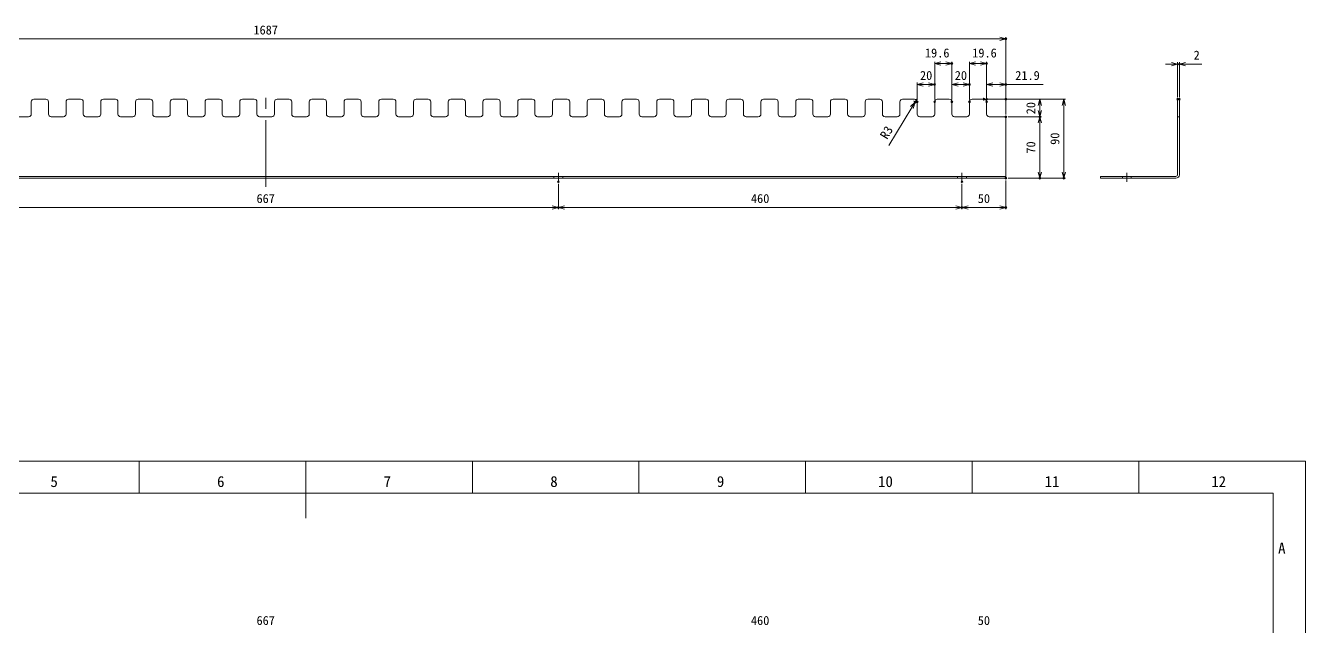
# Model space of a CAD drawing. Units: millimetres at full size. Extents: x -34906 to 7411, y -8440 to 3030.
# Drawn here: x -12166 to -10707, y -6088 to -5403 of the extents above; entities that cross this region are included whole.
import ezdxf
from ezdxf.enums import TextEntityAlignment as Align

# ---------------------------------------------------------------- set-up
doc = ezdxf.new("R2010")
doc.units = ezdxf.units.MM
doc.header["$LTSCALE"] = 4
doc.header["$PDMODE"] = 32
doc.header["$PDSIZE"] = 2
doc.linetypes.add('USER1', pattern=[28.575, 19.05, -3.175, 3.175, -3.175])
doc.linetypes.add('USER4', pattern=[4.7625, 3.175, -1.5875])
for name, color, linetype, lineweight in [('0-1_Defpoints', 7, 'Continuous', 18), ('0-2_01_外形線', 7, 'Continuous', 18), ('0-3_04_中心線', 7, 'USER1', 9), ('0-5_07_寸法線', 7, 'Continuous', 9), ('0-7_99_図枠', 7, 'Continuous', 18), ('0-A_03_かくれ線', 6, 'USER4', 18)]:
    doc.layers.add(name, color=color, linetype=linetype, lineweight=lineweight)
doc.styles.add('ＭＳ ゴシック', font='')
doc.styles.get('ＭＳ ゴシック').set_extended_font_data('MS Gothic')

msp = doc.modelspace()

# ---------------------------------------------------------------- linework, layer by layer
at = {"layer": '0-1_Defpoints'}
msp.add_lwpolyline([(-12985.993, -7510.374), (-10707.409, -7510.374), (-10707.409, -5899.254), (-12985.993, -5899.254)], close=True, dxfattribs=at)
at = {"layer": '0-2_01_外形線'}
for p, q in [((-12159.524, -5489.931), (-12159.524, -5503.931)), ((-12142.924, -5486.931), (-12156.524, -5486.931)), ((-12139.924, -5503.931), (-12139.924, -5489.931)), ((-12119.924, -5489.931), (-12119.924, -5503.931)), ((-12103.324, -5486.931), (-12116.924, -5486.931)), ((-12100.324, -5503.931), (-12100.324, -5489.931)), ((-12080.324, -5489.931), (-12080.324, -5503.931)), ((-12063.724, -5486.931), (-12077.324, -5486.931)), ((-12060.724, -5503.931), (-12060.724, -5489.931)), ((-12040.724, -5489.931), (-12040.724, -5503.931)), ((-12024.124, -5486.931), (-12037.724, -5486.931)), ((-12021.124, -5503.931), (-12021.124, -5489.931)), ((-12001.124, -5489.931), (-12001.124, -5503.931)), ((-11984.524, -5486.931), (-11998.124, -5486.931)), ((-11981.524, -5503.931), (-11981.524, -5489.931)), ((-11961.524, -5489.931), (-11961.524, -5503.931)), ((-11944.924, -5486.931), (-11958.524, -5486.931)), ((-11941.924, -5503.931), (-11941.924, -5489.931)), ((-11921.924, -5489.931), (-11921.924, -5503.931)), ((-11905.324, -5486.931), (-11918.924, -5486.931)), ((-11902.324, -5503.931), (-11902.324, -5489.931)), ((-11882.324, -5489.931), (-11882.324, -5503.931)), ((-11865.724, -5486.931), (-11879.324, -5486.931)), ((-11862.724, -5503.931), (-11862.724, -5489.931)), ((-11842.724, -5489.931), (-11842.724, -5503.931)), ((-11826.124, -5486.931), (-11839.724, -5486.931)), ((-11823.124, -5503.931), (-11823.124, -5489.931)), ((-11803.124, -5489.931), (-11803.124, -5503.931)), ((-11786.524, -5486.931), (-11800.124, -5486.931)), ((-11783.524, -5503.931), (-11783.524, -5489.931)), ((-11763.524, -5489.931), (-11763.524, -5503.931)), ((-11746.924, -5486.931), (-11760.524, -5486.931)), ((-11743.924, -5503.931), (-11743.924, -5489.931)), ((-11723.924, -5489.931), (-11723.924, -5503.931)), ((-11707.324, -5486.931), (-11720.924, -5486.931)), ((-11704.324, -5503.931), (-11704.324, -5489.931)), ((-11684.324, -5489.931), (-11684.324, -5503.931)), ((-11667.724, -5486.931), (-11681.324, -5486.931)), ((-11664.724, -5503.931), (-11664.724, -5489.931)), ((-11644.724, -5489.931), (-11644.724, -5503.931)), ((-11628.124, -5486.931), (-11641.724, -5486.931)), ((-11625.124, -5503.931), (-11625.124, -5489.931)), ((-11605.124, -5489.931), (-11605.124, -5503.931)), ((-11588.524, -5486.931), (-11602.124, -5486.931)), ((-11585.524, -5503.931), (-11585.524, -5489.931)), ((-11565.524, -5489.931), (-11565.524, -5503.931)), ((-11548.924, -5486.931), (-11562.524, -5486.931)), ((-11545.924, -5503.931), (-11545.924, -5489.931)), ((-11525.924, -5489.931), (-11525.924, -5503.931)), ((-11509.324, -5486.931), (-11522.924, -5486.931)), ((-11506.324, -5503.931), (-11506.324, -5489.931)), ((-11486.324, -5489.931), (-11486.324, -5503.931)), ((-11469.724, -5486.931), (-11483.324, -5486.931)), ((-11466.724, -5503.931), (-11466.724, -5489.931)), ((-11446.724, -5489.931), (-11446.724, -5503.931)), ((-11430.124, -5486.931), (-11443.724, -5486.931)), ((-11427.124, -5503.931), (-11427.124, -5489.931)), ((-11407.124, -5489.931), (-11407.124, -5503.931)), ((-11390.524, -5486.931), (-11404.124, -5486.931)), ((-11387.524, -5503.931), (-11387.524, -5489.931)), ((-11367.524, -5489.931), (-11367.524, -5503.931)), ((-11350.924, -5486.931), (-11364.524, -5486.931)), ((-11347.924, -5503.931), (-11347.924, -5489.931)), ((-11327.924, -5489.931), (-11327.924, -5503.931)), ((-11311.324, -5486.931), (-11324.924, -5486.931)), ((-11308.324, -5503.931), (-11308.324, -5489.931)), ((-11288.324, -5489.931), (-11288.324, -5503.931)), ((-11271.724, -5486.931), (-11285.324, -5486.931)), ((-11268.724, -5503.931), (-11268.724, -5489.931)), ((-11248.724, -5489.931), (-11248.724, -5503.931)), ((-11232.124, -5486.931), (-11245.724, -5486.931)), ((-11229.124, -5503.931), (-11229.124, -5489.931)), ((-11209.124, -5489.931), (-11209.124, -5503.931)), ((-11192.524, -5486.931), (-11206.124, -5486.931)), ((-11189.524, -5503.931), (-11189.524, -5489.931)), ((-11169.524, -5489.931), (-11169.524, -5503.931)), ((-11152.924, -5486.931), (-11166.524, -5486.931)), ((-11149.924, -5503.931), (-11149.924, -5489.931)), ((-11129.924, -5489.931), (-11129.924, -5503.931)), ((-11113.324, -5486.931), (-11126.924, -5486.931)), ((-11110.324, -5503.931), (-11110.324, -5489.931)), ((-11090.324, -5489.931), (-11090.324, -5503.931)), ((-11073.724, -5486.931), (-11087.324, -5486.931)), ((-11070.724, -5503.931), (-11070.724, -5489.931)), ((-12162.524, -5506.931), (-12176.524, -5506.931)), ((-12122.924, -5506.931), (-12136.924, -5506.931)), ((-12083.324, -5506.931), (-12097.324, -5506.931)), ((-12043.724, -5506.931), (-12057.724, -5506.931)), ((-12004.124, -5506.931), (-12018.124, -5506.931)), ((-11964.524, -5506.931), (-11978.524, -5506.931)), ((-11924.924, -5506.931), (-11938.924, -5506.931)), ((-11885.324, -5506.931), (-11899.324, -5506.931)), ((-11845.724, -5506.931), (-11859.724, -5506.931)), ((-11806.124, -5506.931), (-11820.124, -5506.931)), ((-11766.524, -5506.931), (-11780.524, -5506.931)), ((-11726.924, -5506.931), (-11740.924, -5506.931)), ((-11687.324, -5506.931), (-11701.324, -5506.931)), ((-11647.724, -5506.931), (-11661.724, -5506.931)), ((-11608.124, -5506.931), (-11622.124, -5506.931)), ((-11568.524, -5506.931), (-11582.524, -5506.931)), ((-11528.924, -5506.931), (-11542.924, -5506.931)), ((-11489.324, -5506.931), (-11503.324, -5506.931)), ((-11449.724, -5506.931), (-11463.724, -5506.931)), ((-11410.124, -5506.931), (-11424.124, -5506.931)), ((-11370.524, -5506.931), (-11384.524, -5506.931)), ((-11330.924, -5506.931), (-11344.924, -5506.931)), ((-11291.324, -5506.931), (-11305.324, -5506.931)), ((-11251.724, -5506.931), (-11265.724, -5506.931)), ((-11212.124, -5506.931), (-11226.124, -5506.931)), ((-11172.524, -5506.931), (-11186.524, -5506.931)), ((-11132.924, -5506.931), (-11146.924, -5506.931)), ((-11093.324, -5506.931), (-11107.324, -5506.931)), ((-11048.924, -5506.931), (-11067.724, -5506.931)), ((-11048.824, -5574.931), (-12735.824, -5574.931)), ((-10941.043, -5576.931), (-10855.043, -5576.931))]:
    msp.add_line(p, q, dxfattribs=at)
for points in [[(-10851.043, -5572.931), (-10851.043, -5486.931), (-10853.043, -5486.931), (-10853.043, -5572.931)], [(-12735.824, -5506.931), (-12735.824, -5576.931), (-11048.824, -5576.931), (-11048.824, -5506.931)], [(-10855.043, -5574.931), (-10941.043, -5574.931), (-10941.043, -5576.931)]]:
    msp.add_lwpolyline(points, dxfattribs=at)
for centre, radius, start, end in [((-12156.524, -5489.931), 3, 90, 180), ((-12142.924, -5489.931), 3, 0, 90), ((-12116.924, -5489.931), 3, 90, 180), ((-12103.324, -5489.931), 3, 0, 90), ((-12077.324, -5489.931), 3, 90, 180), ((-12063.724, -5489.931), 3, 0, 90), ((-12037.724, -5489.931), 3, 90, 180), ((-12024.124, -5489.931), 3, 0, 90), ((-11998.124, -5489.931), 3, 90, 180), ((-11984.524, -5489.931), 3, 0, 90), ((-11958.524, -5489.931), 3, 90, 180), ((-11944.924, -5489.931), 3, 0, 90), ((-11918.924, -5489.931), 3, 90, 180), ((-11905.324, -5489.931), 3, 0, 90), ((-11879.324, -5489.931), 3, 90, 180), ((-11865.724, -5489.931), 3, 0, 90), ((-11839.724, -5489.931), 3, 90, 180), ((-11826.124, -5489.931), 3, 0, 90), ((-11800.124, -5489.931), 3, 90, 180), ((-11786.524, -5489.931), 3, 0, 90), ((-11760.524, -5489.931), 3, 90, 180), ((-11746.924, -5489.931), 3, 0, 90), ((-11720.924, -5489.931), 3, 90, 180), ((-11707.324, -5489.931), 3, 0, 90), ((-11681.324, -5489.931), 3, 90, 180), ((-11667.724, -5489.931), 3, 0, 90), ((-11641.724, -5489.931), 3, 90, 180), ((-11628.124, -5489.931), 3, 0, 90), ((-11602.124, -5489.931), 3, 90, 180), ((-11588.524, -5489.931), 3, 0, 90), ((-11562.524, -5489.931), 3, 90, 180), ((-11548.924, -5489.931), 3, 0, 90), ((-11522.924, -5489.931), 3, 90, 180), ((-11509.324, -5489.931), 3, 0, 90), ((-11483.324, -5489.931), 3, 90, 180), ((-11469.724, -5489.931), 3, 0, 90), ((-11443.724, -5489.931), 3, 90, 180), ((-11430.124, -5489.931), 3, 0, 90), ((-11404.124, -5489.931), 3, 90, 180), ((-11390.524, -5489.931), 3, 0, 90), ((-11364.524, -5489.931), 3, 90, 180), ((-11350.924, -5489.931), 3, 0, 90), ((-11324.924, -5489.931), 3, 90, 180), ((-11311.324, -5489.931), 3, 0, 90), ((-11285.324, -5489.931), 3, 90, 180), ((-11271.724, -5489.931), 3, 0, 90), ((-11245.724, -5489.931), 3, 90, 180), ((-11232.124, -5489.931), 3, 360, 90), ((-11206.124, -5489.931), 3, 90, 180), ((-11192.524, -5489.931), 3, 0, 90), ((-11166.524, -5489.931), 3, 90, 180), ((-11152.924, -5489.931), 3, 0, 90), ((-11126.924, -5489.931), 3, 90, 180), ((-11113.324, -5489.931), 3, 0, 90), ((-11087.324, -5489.931), 3, 90, 180), ((-11073.724, -5489.931), 3, 0, 90), ((-12162.524, -5503.931), 3, 270, 0), ((-12136.924, -5503.931), 3, 180, 270), ((-12122.924, -5503.931), 3, 270, 0), ((-12097.324, -5503.931), 3, 180, 270), ((-12083.324, -5503.931), 3, 270, 0), ((-12057.724, -5503.931), 3, 180, 270), ((-12043.724, -5503.931), 3, 270, 0), ((-12018.124, -5503.931), 3, 180, 270), ((-12004.124, -5503.931), 3, 270, 0), ((-11978.524, -5503.931), 3, 180, 270), ((-11964.524, -5503.931), 3, 270, 0), ((-11938.924, -5503.931), 3, 180, 270), ((-11924.924, -5503.931), 3, 270, 0), ((-11899.324, -5503.931), 3, 180, 270), ((-11885.324, -5503.931), 3, 270, 0), ((-11859.724, -5503.931), 3, 180, 270), ((-11845.724, -5503.931), 3, 270, 0), ((-11820.124, -5503.931), 3, 180, 270), ((-11806.124, -5503.931), 3, 270, 0), ((-11780.524, -5503.931), 3, 180, 270), ((-11766.524, -5503.931), 3, 270, 0), ((-11740.924, -5503.931), 3, 180, 270), ((-11726.924, -5503.931), 3, 270, 0), ((-11701.324, -5503.931), 3, 180, 270), ((-11687.324, -5503.931), 3, 270, 0), ((-11661.724, -5503.931), 3, 180, 270), ((-11647.724, -5503.931), 3, 270, 0), ((-11622.124, -5503.931), 3, 180, 270), ((-11608.124, -5503.931), 3, 270, 0), ((-11582.524, -5503.931), 3, 180, 270), ((-11568.524, -5503.931), 3, 270, 0), ((-11542.924, -5503.931), 3, 180, 270), ((-11528.924, -5503.931), 3, 270, 0), ((-11503.324, -5503.931), 3, 180, 270), ((-11489.324, -5503.931), 3, 270, 0), ((-11463.724, -5503.931), 3, 180, 270), ((-11449.724, -5503.931), 3, 270, 0), ((-11424.124, -5503.931), 3, 180, 270), ((-11410.124, -5503.931), 3, 270, 0), ((-11384.524, -5503.931), 3, 180, 270), ((-11370.524, -5503.931), 3, 270, 0), ((-11344.924, -5503.931), 3, 180, 270), ((-11330.924, -5503.931), 3, 270, 0), ((-11305.324, -5503.931), 3, 180, 270), ((-11291.324, -5503.931), 3, 270, 0), ((-11265.724, -5503.931), 3, 180, 270), ((-11251.724, -5503.931), 3, 270, 0), ((-11226.124, -5503.931), 3, 180, 270), ((-11212.124, -5503.931), 3, 270, 0), ((-11186.524, -5503.931), 3, 180, 270), ((-11172.524, -5503.931), 3, 270, 0), ((-11146.924, -5503.931), 3, 180, 270), ((-11132.924, -5503.931), 3, 270, 0), ((-11107.324, -5503.931), 3, 180, 270), ((-11093.324, -5503.931), 3, 270, 0), ((-11067.724, -5503.931), 3, 180, 270), ((-10855.043, -5572.931), 4, 270, 0), ((-10855.043, -5572.931), 2, 270, 0)]:
    msp.add_arc(centre, radius, start, end, dxfattribs=at)
at = {"layer": '0-3_04_中心線', "color": 1, "lineweight": 18}
for p, q in [((-11892.324, -5586.931), (-11892.324, -5476.931)), ((-11558.824, -5570.931), (-11558.824, -5580.931)), ((-11098.824, -5570.931), (-11098.824, -5580.931)), ((-10911.043, -5570.931), (-10911.043, -5580.931))]:
    msp.add_line(p, q, dxfattribs=at)
at = {"layer": '0-5_07_寸法線', "color": 3, "lineweight": 18}
for p, q in [((-12728.824, -5418.264), (-11055.824, -5418.264)), ((-11048.824, -5484.367), (-11048.824, -5416.264)), ((-11129.922, -5487.324), (-11129.922, -5444.206)), ((-11122.922, -5446.206), (-11117.324, -5446.206)), ((-11110.324, -5487.431), (-11110.324, -5444.206)), ((-11090.322, -5487.324), (-11090.322, -5444.206)), ((-11083.322, -5446.206), (-11077.724, -5446.206)), ((-11070.724, -5487.431), (-11070.724, -5444.206)), ((-10860.043, -5446.887), (-10867.043, -5446.887)), ((-10853.043, -5484.431), (-10853.043, -5444.887)), ((-10853.043, -5446.887), (-10851.043, -5446.887)), ((-10851.043, -5484.431), (-10851.043, -5444.887)), ((-10844.043, -5446.887), (-10825.576, -5446.887)), ((-11149.922, -5487.324), (-11149.922, -5468.074)), ((-11129.922, -5487.324), (-11129.922, -5468.074)), ((-11110.322, -5487.324), (-11110.322, -5468.074)), ((-11090.322, -5487.324), (-11090.322, -5468.074)), ((-11070.724, -5484.431), (-11070.724, -5468.074)), ((-11048.824, -5504.431), (-11048.824, -5468.074)), ((-11142.922, -5470.074), (-11136.922, -5470.074)), ((-11103.322, -5470.074), (-11097.322, -5470.074)), ((-11063.724, -5470.074), (-11055.824, -5470.074)), ((-11048.824, -5470.074), (-11006.357, -5470.074)), ((-11182.018, -5539.753), (-11155.954, -5496.381)), ((-11150.803, -5487.81), (-11152.348, -5490.381)), ((-11071.224, -5486.931), (-10980.746, -5486.931)), ((-11046.324, -5486.931), (-11008.127, -5486.931)), ((-11010.127, -5493.931), (-11010.127, -5499.931)), ((-10982.746, -5493.931), (-10982.746, -5569.931)), ((-11046.324, -5506.931), (-11008.127, -5506.931)), ((-11046.324, -5506.931), (-11008.127, -5506.931)), ((-11010.127, -5513.931), (-11010.127, -5569.931)), ((-11558.824, -5583.431), (-11558.824, -5612.311)), ((-11558.824, -5583.431), (-11558.824, -5612.311)), ((-11098.824, -5583.431), (-11098.824, -5612.311)), ((-11098.824, -5583.431), (-11098.824, -5612.311)), ((-11048.824, -5579.431), (-11048.824, -5612.311)), ((-11046.324, -5576.931), (-10980.746, -5576.931)), ((-11046.324, -5576.931), (-11008.127, -5576.931)), ((-12218.824, -5610.311), (-11565.824, -5610.311)), ((-11551.824, -5610.311), (-11105.824, -5610.311)), ((-11091.824, -5610.311), (-11055.824, -5610.311))]:
    msp.add_line(p, q, dxfattribs=at)
at = {"layer": '0-5_07_寸法線'}
for p, q in [((-11048.824, -5418.264), (-11055.824, -5418.264)), ((-11129.922, -5446.206), (-11122.922, -5446.206)), ((-11110.324, -5446.206), (-11117.324, -5446.206)), ((-11090.322, -5446.206), (-11083.322, -5446.206)), ((-11070.724, -5446.206), (-11077.724, -5446.206)), ((-10853.043, -5446.887), (-10860.043, -5446.887)), ((-10851.043, -5446.887), (-10844.043, -5446.887)), ((-11149.922, -5470.074), (-11142.922, -5470.074)), ((-11129.922, -5470.074), (-11136.922, -5470.074)), ((-11110.322, -5470.074), (-11103.322, -5470.074)), ((-11090.322, -5470.074), (-11097.322, -5470.074)), ((-11070.724, -5470.074), (-11063.724, -5470.074)), ((-11048.824, -5470.074), (-11055.824, -5470.074)), ((-11152.348, -5490.381), (-11155.954, -5496.381)), ((-11010.127, -5486.931), (-11010.127, -5493.931)), ((-10982.746, -5486.931), (-10982.746, -5493.931)), ((-11010.127, -5506.931), (-11010.127, -5499.931)), ((-11010.127, -5506.931), (-11010.127, -5513.931)), ((-11010.127, -5576.931), (-11010.127, -5569.931)), ((-10982.746, -5576.931), (-10982.746, -5569.931)), ((-11558.824, -5610.311), (-11565.824, -5610.311)), ((-11558.824, -5610.311), (-11551.824, -5610.311)), ((-11098.824, -5610.311), (-11105.824, -5610.311)), ((-11098.824, -5610.311), (-11091.824, -5610.311)), ((-11048.824, -5610.311), (-11055.824, -5610.311))]:
    msp.add_line(p, q, dxfattribs=at)
for points in [[(-11055.824, -5416.389), (-11048.824, -5418.264), (-11055.824, -5420.14)], [(-11122.922, -5448.082), (-11129.922, -5446.206), (-11122.922, -5444.33)], [(-11117.324, -5444.33), (-11110.324, -5446.206), (-11117.324, -5448.082)], [(-11083.322, -5448.082), (-11090.322, -5446.206), (-11083.322, -5444.33)], [(-11077.724, -5444.33), (-11070.724, -5446.206), (-11077.724, -5448.082)], [(-10860.043, -5445.011), (-10853.043, -5446.887), (-10860.043, -5448.762)], [(-10844.043, -5448.762), (-10851.043, -5446.887), (-10844.043, -5445.011)], [(-11142.922, -5471.949), (-11149.922, -5470.074), (-11142.922, -5468.198)], [(-11136.922, -5468.198), (-11129.922, -5470.074), (-11136.922, -5471.949)], [(-11103.322, -5471.949), (-11110.322, -5470.074), (-11103.322, -5468.198)], [(-11097.322, -5468.198), (-11090.322, -5470.074), (-11097.322, -5471.949)], [(-11063.724, -5471.949), (-11070.724, -5470.074), (-11063.724, -5468.198)], [(-11055.824, -5468.198), (-11048.824, -5470.074), (-11055.824, -5471.949)], [(-11157.561, -5495.415), (-11152.348, -5490.381), (-11154.346, -5497.347)], [(-11012.002, -5493.931), (-11010.127, -5486.931), (-11008.251, -5493.931)], [(-10984.621, -5493.931), (-10982.746, -5486.931), (-10980.87, -5493.931)], [(-11008.251, -5499.931), (-11010.127, -5506.931), (-11012.002, -5499.931)], [(-11012.002, -5513.931), (-11010.127, -5506.931), (-11008.251, -5513.931)], [(-11008.251, -5569.931), (-11010.127, -5576.931), (-11012.002, -5569.931)], [(-10980.87, -5569.931), (-10982.746, -5576.931), (-10984.621, -5569.931)], [(-11565.824, -5608.436), (-11558.824, -5610.311), (-11565.824, -5612.187)], [(-11551.824, -5612.187), (-11558.824, -5610.311), (-11551.824, -5608.436)], [(-11105.824, -5608.436), (-11098.824, -5610.311), (-11105.824, -5612.187)], [(-11091.824, -5612.187), (-11098.824, -5610.311), (-11091.824, -5608.436)], [(-11055.824, -5608.436), (-11048.824, -5610.311), (-11055.824, -5612.187)]]:
    msp.add_lwpolyline(points, dxfattribs=at)
at = {"layer": '0-5_07_寸法線', "color": 3, "lineweight": 18}
msp.add_arc((-11150.803, -5487.81), 3, 200.79912, 270, dxfattribs=at)
at = {"layer": '0-5_07_寸法線'}
for p in [(-11048.824, -5418.264), (-11110.324, -5446.206), (-11070.724, -5446.206), (-10851.043, -5446.887), (-11129.922, -5470.074), (-11090.322, -5470.074), (-11048.824, -5470.074), (-11152.348, -5490.381), (-11150.803, -5487.81), (-11149.922, -5489.824), (-11129.922, -5489.824), (-11110.324, -5489.931), (-11110.322, -5489.824), (-11090.322, -5489.824), (-11073.724, -5486.931), (-11070.724, -5486.931), (-11070.724, -5489.931), (-11048.824, -5486.867), (-11048.824, -5486.931), (-10853.043, -5486.931), (-10851.043, -5486.931), (-11048.824, -5506.931), (-11048.824, -5506.931), (-11010.127, -5506.931), (-11558.824, -5580.931), (-11098.824, -5580.931), (-11048.824, -5576.931), (-11048.824, -5576.931), (-11010.127, -5576.931), (-10982.746, -5576.931), (-11558.824, -5610.311), (-11098.824, -5610.311), (-11048.824, -5610.311)]:
    msp.add_point(p, dxfattribs=at)
at = {"layer": '0-7_99_図枠'}
for p, q in [((-12036.583, -5936.025), (-12036.583, -5899.254)), ((-11846.701, -5899.254), (-11846.701, -5964.311)), ((-11656.819, -5936.025), (-11656.819, -5899.254)), ((-11466.937, -5936.025), (-11466.937, -5899.254)), ((-11277.055, -5936.025), (-11277.055, -5899.254)), ((-11277.055, -5936.025), (-11277.055, -5899.254)), ((-11087.173, -5936.025), (-11087.173, -5899.254)), ((-10897.291, -5936.025), (-10897.291, -5899.254))]:
    msp.add_line(p, q, dxfattribs=at)
msp.add_lwpolyline([(-12875.792, -7473.767), (-10744.18, -7473.767), (-10744.18, -5936.025), (-12875.792, -5936.025)], close=True, dxfattribs=at)
at = {"layer": '0-A_03_かくれ線'}
for p, q in [((-10851.043, -5506.931), (-10853.043, -5506.931)), ((-11563.824, -5574.931), (-11563.824, -5576.931)), ((-11553.824, -5574.931), (-11553.824, -5576.931)), ((-11103.824, -5574.931), (-11103.824, -5576.931)), ((-11093.824, -5574.931), (-11093.824, -5576.931)), ((-10916.043, -5574.931), (-10916.043, -5576.931)), ((-10906.043, -5574.931), (-10906.043, -5576.931))]:
    msp.add_line(p, q, dxfattribs=at)

# ---------------------------------------------------------------- texts
at = {"layer": '0-5_07_寸法線', "style": 'ＭＳ ゴシック'}
for s, p in [('1687', (-11906.324, -5416.264)), ('19.6', (-11140.993, -5442.437)), ('19.6', (-11087.101, -5442.437)), ('2', (-10834.81, -5444.887)), ('20', (-11146.622, -5468.074)), ('20', (-11107.022, -5468.074)), ('21.9', (-11038.091, -5468.074)), ('667', (-11902.824, -5608.311)), ('460', (-11339.324, -5608.311)), ('50', (-11080.824, -5608.311)), ('667', (-11902.824, -6089.125)), ('460', (-11339.324, -6089.125)), ('50', (-11080.824, -6089.125))]:
    msp.add_text(s, height=10.26, dxfattribs=at).set_placement(p, align=Align.BOTTOM_LEFT)
for s, rotation, p in [('20', 90, (-11012.127, -5504.11)), ('R3', 58.996, (-11181.5, -5535.009)), ('90', 90, (-10984.746, -5538.931)), ('70', 90, (-11012.127, -5548.931))]:
    msp.add_text(s, height=10.26, rotation=rotation, dxfattribs=at).set_placement(p, align=Align.BOTTOM_LEFT)
at = {"layer": '0-7_99_図枠', "style": 'ＭＳ ゴシック'}
for s, p in [('5', (-12137.695, -5932.554)), ('6', (-11947.813, -5932.554)), ('7', (-11757.931, -5932.554)), ('8', (-11568.049, -5932.554)), ('9', (-11378.167, -5932.554)), ('10', (-11194.457, -5932.554)), ('11', (-11004.575, -5932.554)), ('12', (-10814.693, -5932.554)), ('A', (-10738.523, -6008.445))]:
    msp.add_text(s, height=12.44, dxfattribs=at).set_placement(p, align=Align.BOTTOM_LEFT)

doc.saveas('drawing.dxf')
